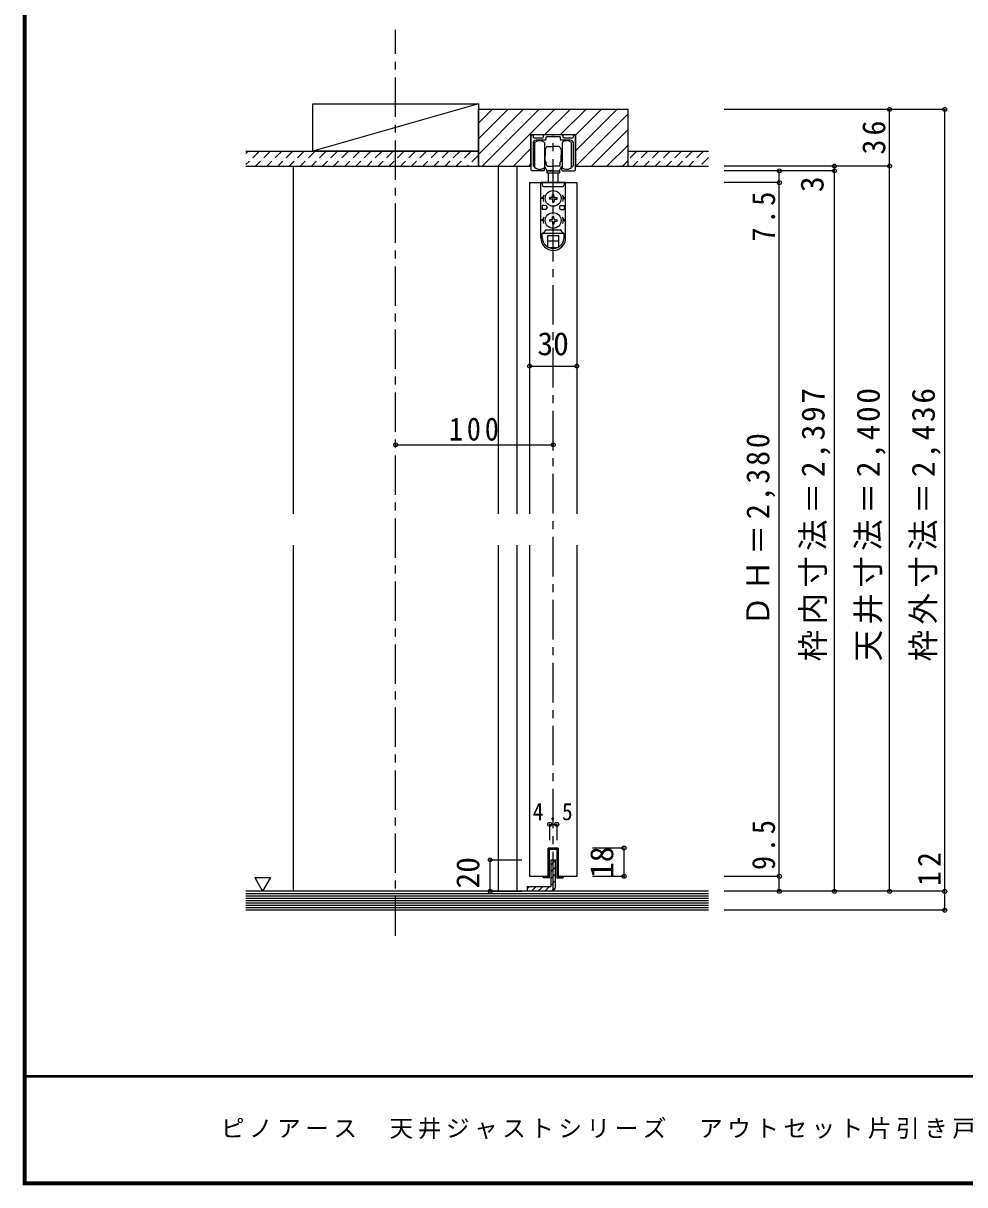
# Model space of a CAD drawing. Units: millimetres at full size, sheet at 1:5. Extents: x -973 to 977, y -718 to 696.
# Drawn here: x -973 to -376, y -701 to 37 of the extents above; entities that cross this region are included whole.
import ezdxf
from ezdxf.enums import TextEntityAlignment as Align

# ---------------------------------------------------------------- set-up
doc = ezdxf.new("R2010")
doc.units = ezdxf.units.MM
doc.header["$LTSCALE"] = 5
doc.header["$PDMODE"] = 32
doc.header["$PDSIZE"] = 2.5
doc.linetypes.add('CHAIN1', pattern=[8, 5, -1, 1, -1])
doc.linetypes.add('DASHED1', pattern=[1.8, 1.2, -0.6])
for name, color, linetype in [('0-1_通り芯', 4, 'CHAIN1'), ('0-2_柱', 7, 'Continuous'), ('0-3_仕上げ', 2, 'Continuous'), ('0-4_枠', 3, 'Continuous'), ('0-6_扉', 6, 'Continuous'), ('0-7_金物', 7, 'Continuous'), ('0-A_文字', 3, 'Continuous'), ('0-B_寸法', 7, 'Continuous'), ('0-C_ハッチ', 4, 'DASHED1'), ('F-1_枠', 6, 'Continuous'), ('F-A_文字', 7, 'Continuous')]:
    doc.layers.add(name, color=color, linetype=linetype)
doc.styles.add('ＭＳ ゴシック', font='')
doc.styles.get('ＭＳ ゴシック').set_extended_font_data('MS Gothic')

msp = doc.modelspace()

# ---------------------------------------------------------------- linework, layer by layer
at = {"layer": '0-1_通り芯'}
for p, q in [((-736.987, -542.697), (-736.987, 32.5)), ((-636.987, -514.5), (-636.987, -34))]:
    msp.add_line(p, q, dxfattribs=at)
at = {"layer": '0-2_柱'}
for p, q in [((-789.487, -44.5), (-789.487, -14.5)), ((-684.487, -14.5), (-684.487, -44.5)), ((-684.487, -44.5), (-789.487, -44.5))]:
    msp.add_line(p, q, dxfattribs=at)
msp.add_lwpolyline([(-789.487, -14.5), (-684.487, -14.5), (-789.487, -44.5)], dxfattribs=at)
at = {"layer": '0-3_仕上げ'}
for p, q in [((-831.987, -44.5), (-684.487, -44.5)), ((-684.487, -44.5), (-684.487, -54)), ((-589.487, -44.5), (-538.487, -44.5)), ((-831.987, -54), (-684.487, -54)), ((-589.487, -54), (-538.487, -54)), ((-538.487, -514.5), (-831.987, -514.5)), ((-538.487, -526.5), (-831.987, -526.5))]:
    msp.add_line(p, q, dxfattribs=at)
at = {"layer": '0-3_仕上げ', "color": 7}
for p, q in [((-538.487, -516), (-831.987, -516)), ((-538.487, -517.5), (-831.987, -517.5)), ((-538.487, -519), (-831.987, -519)), ((-538.487, -520.5), (-831.987, -520.5)), ((-538.487, -522), (-831.987, -522)), ((-538.487, -523.5), (-831.987, -523.5)), ((-538.487, -525), (-831.987, -525))]:
    msp.add_line(p, q, dxfattribs=at)
at = {"layer": '0-4_枠'}
for p, q in [((-684.487, -54), (-684.487, -18)), ((-651.387, -34), (-651.387, -54)), ((-651.387, -34), (-622.587, -34)), ((-622.587, -54), (-622.587, -34)), ((-684.487, -54), (-651.387, -54)), ((-622.587, -54), (-589.487, -54))]:
    msp.add_line(p, q, dxfattribs=at)
at = {"layer": '0-4_枠', "color": 4}
for p, q in [((-801.987, -54), (-801.987, -274.75)), ((-671.987, -54), (-671.987, -274.75)), ((-659.987, -54), (-659.987, -274.75)), ((-801.987, -294.75), (-801.987, -514.5)), ((-671.987, -294.75), (-671.987, -514.5)), ((-659.987, -294.75), (-659.987, -514.5))]:
    msp.add_line(p, q, dxfattribs=at)
at = {"layer": '0-4_枠'}
msp.add_lwpolyline([(-589.487, -54), (-589.487, -18), (-684.487, -18)], dxfattribs=at)
at = {"layer": '0-6_扉'}
for p, q in [((-651.987, -64.5), (-621.987, -64.5)), ((-651.987, -64.5), (-651.987, -274.75)), ((-621.987, -64.5), (-621.987, -274.75)), ((-651.987, -294.75), (-651.987, -505)), ((-621.987, -294.75), (-621.987, -505)), ((-633.737, -487), (-633.737, -505)), ((-640.237, -505), (-651.987, -505)), ((-621.987, -505), (-633.737, -505))]:
    msp.add_line(p, q, dxfattribs=at)
msp.add_lwpolyline([(-633.737, -487), (-640.237, -487), (-640.237, -505)], dxfattribs=at)
at = {"layer": '0-7_金物'}
for p, q in [((-650.987, -56.5), (-650.987, -34.5)), ((-650.487, -34), (-650.287, -34)), ((-649.787, -34.5), (-649.787, -35.5)), ((-649.287, -36), (-643.637, -36)), ((-643.137, -35.5), (-643.137, -34.5)), ((-642.637, -34), (-631.337, -34)), ((-641.637, -35.8), (-641.637, -37.2)), ((-632.337, -37.2), (-632.337, -35.8)), ((-630.837, -34.5), (-630.837, -35.5)), ((-630.337, -36), (-624.687, -36)), ((-624.187, -35.5), (-624.187, -34.5)), ((-623.687, -34), (-623.487, -34)), ((-622.987, -34.5), (-622.987, -56.5)), ((-649.787, -39.5), (-649.787, -53.623)), ((-648.587, -55), (-648.587, -39)), ((-641.937, -37.5), (-647.787, -37.5)), ((-642.587, -39), (-642.587, -47)), ((-642.587, -43), (-642.287, -43)), ((-642.087, -43.2), (-642.287, -43)), ((-642.087, -43), (-642.087, -47)), ((-641.987, -43), (-642.087, -43)), ((-640.487, -41.5), (-636.987, -41.5)), ((-633.487, -41.5), (-636.987, -41.5)), ((-626.187, -37.5), (-632.037, -37.5)), ((-631.987, -43), (-631.887, -43)), ((-631.887, -43), (-631.887, -47)), ((-631.887, -43.2), (-631.687, -43)), ((-631.387, -43), (-631.687, -43)), ((-631.387, -39), (-631.387, -47)), ((-625.387, -55), (-625.387, -39)), ((-624.187, -53.623), (-624.187, -39.5)), ((-642.587, -44.5), (-642.087, -44.5)), ((-642.587, -47), (-642.587, -55)), ((-642.587, -49.5), (-642.087, -49.5)), ((-642.587, -51), (-642.287, -51)), ((-642.287, -44.5), (-642.087, -44.3)), ((-642.087, -49.7), (-642.287, -49.5)), ((-642.087, -50.8), (-642.287, -51)), ((-642.087, -51), (-642.087, -47)), ((-641.987, -51), (-642.087, -51)), ((-641.487, -53), (-641.487, -51.5)), ((-632.487, -53), (-632.487, -51.5)), ((-631.987, -51), (-631.887, -51)), ((-631.687, -44.5), (-631.887, -44.3)), ((-631.387, -44.5), (-631.887, -44.5)), ((-631.887, -51), (-631.887, -47)), ((-631.887, -49.7), (-631.687, -49.5)), ((-631.387, -49.5), (-631.887, -49.5)), ((-631.887, -50.8), (-631.687, -51)), ((-631.387, -51), (-631.687, -51)), ((-631.387, -47), (-631.387, -55)), ((-642.987, -57), (-650.487, -57)), ((-642.487, -56.5), (-642.487, -55.5)), ((-640.987, -57.3), (-640.987, -58.3)), ((-632.987, -57.3), (-640.987, -57.3)), ((-640.987, -58.3), (-632.987, -58.3)), ((-640.487, -54), (-636.987, -54)), ((-636.987, -57), (-640.487, -57)), ((-639.987, -57), (-639.987, -57.3)), ((-639.987, -64.5), (-639.987, -58.3)), ((-633.487, -54), (-636.987, -54)), ((-636.987, -57), (-633.487, -57)), ((-633.987, -57), (-633.987, -57.3)), ((-633.987, -58.3), (-633.987, -64.5)), ((-632.987, -57.3), (-632.987, -58.3)), ((-631.487, -56.5), (-631.487, -55.5)), ((-630.987, -57), (-623.487, -57)), ((-644.887, -99.4), (-644.887, -64.5)), ((-629.087, -64.5), (-644.887, -64.5)), ((-643.887, -64.5), (-643.887, -66)), ((-630.087, -64.5), (-630.087, -66)), ((-629.087, -99.4), (-629.087, -64.5)), ((-642.644, -72.5), (-644.487, -74.5)), ((-642.887, -67), (-631.087, -67)), ((-637.506, -73.98), (-637.473, -72.05)), ((-636.501, -72.05), (-637.473, -72.05)), ((-636.467, -73.98), (-636.501, -72.05)), ((-631.33, -72.5), (-629.487, -74.5)), ((-643.387, -74.5), (-644.487, -74.5)), ((-643.887, -79), (-643.887, -81.5)), ((-641.887, -79), (-643.887, -79)), ((-640.887, -80), (-640.887, -80.5)), ((-637.506, -73.98), (-639.437, -74.014)), ((-639.437, -74.014), (-639.437, -74.986)), ((-637.506, -75.02), (-639.437, -74.986)), ((-637.506, -75.02), (-637.473, -76.95)), ((-637.473, -76.95), (-636.501, -76.95)), ((-636.467, -75.02), (-636.501, -76.95)), ((-636.467, -73.98), (-634.537, -74.014)), ((-636.467, -75.02), (-634.537, -74.986)), ((-634.537, -74.986), (-634.537, -74.014)), ((-633.087, -80), (-633.087, -80.5)), ((-632.087, -79), (-630.087, -79)), ((-630.587, -74.5), (-629.487, -74.5)), ((-630.087, -79), (-630.087, -81.5)), ((-642.644, -86.5), (-644.487, -88.5)), ((-643.387, -88.5), (-644.487, -88.5)), ((-641.887, -81.5), (-643.887, -81.5)), ((-637.506, -87.98), (-639.437, -88.014)), ((-639.437, -88.014), (-639.437, -88.986)), ((-637.506, -87.98), (-637.473, -86.05)), ((-636.501, -86.05), (-637.473, -86.05)), ((-636.467, -87.98), (-636.501, -86.05)), ((-636.467, -87.98), (-634.537, -88.014)), ((-634.537, -88.986), (-634.537, -88.014)), ((-632.087, -81.5), (-630.087, -81.5)), ((-631.33, -86.5), (-629.487, -88.5)), ((-630.587, -88.5), (-629.487, -88.5)), ((-641.387, -94.5), (-632.587, -94.5)), ((-637.506, -89.02), (-639.437, -88.986)), ((-637.506, -89.02), (-637.473, -90.95)), ((-637.473, -90.95), (-636.501, -90.95)), ((-636.467, -89.02), (-636.501, -90.95)), ((-636.467, -89.02), (-634.537, -88.986)), ((-643.887, -99.4), (-643.887, -97)), ((-643.387, -96.5), (-630.587, -96.5)), ((-640.487, -98), (-633.487, -98)), ((-640.487, -105.346), (-640.487, -98)), ((-640.487, -101.5), (-633.487, -101.5)), ((-633.487, -105.346), (-633.487, -98)), ((-630.087, -99.4), (-630.087, -97)), ((-640.015, -105.6), (-633.959, -105.6)), ((-640.237, -487), (-633.737, -487)), ((-634.737, -488), (-639.237, -488)), ((-639.237, -506), (-639.237, -488)), ((-634.737, -488), (-634.737, -506)), ((-633.737, -487), (-633.737, -505)), ((-639.237, -506), (-643.237, -506)), ((-634.737, -506), (-630.737, -506))]:
    msp.add_line(p, q, dxfattribs=at)
at = {"layer": '0-7_金物', "color": 3}
for p, q in [((-638.487, -494.5), (-638.487, -511.5)), ((-638.487, -494.5), (-635.487, -494.5)), ((-635.487, -511.5), (-635.487, -494.5)), ((-653.487, -511.5), (-638.487, -511.5)), ((-653.487, -511.5), (-653.487, -514.5)), ((-638.487, -514.5), (-653.487, -514.5))]:
    msp.add_line(p, q, dxfattribs=at)
at = {"layer": '0-7_金物'}
for points in [[(-632.637, -35.5), (-636.687, -35.5), (-636.987, -35.2), (-637.287, -35.5), (-641.337, -35.5)], [(-643.237, -506), (-643.237, -505), (-640.237, -505), (-640.237, -487)], [(-633.737, -505), (-630.737, -505), (-630.737, -506)]]:
    msp.add_lwpolyline(points, dxfattribs=at)
for centre in [(-636.987, -74.5), (-636.987, -88.5)]:
    msp.add_circle(centre, 5, dxfattribs=at)
for centre, radius, start, end in [((-650.487, -34.5), 0.5, 90, 180), ((-650.287, -34.5), 0.5, 360, 90), ((-649.287, -35.5), 0.5, 180, 270), ((-643.637, -35.5), 0.5, 270, 0), ((-642.637, -34.5), 0.5, 90, 180), ((-641.337, -35.8), 0.3, 90, 180), ((-632.637, -35.8), 0.3, 0, 90), ((-631.337, -34.5), 0.5, 0, 90), ((-630.337, -35.5), 0.5, 180, 270), ((-624.687, -35.5), 0.5, 270, 360), ((-623.687, -34.5), 0.5, 90, 180), ((-623.487, -34.5), 0.5, 0, 90), ((-647.787, -39.5), 2, 90, 180), ((-645.587, -43), 5, 53.1301, 126.8699), ((-641.987, -42.5), 0.5, 270, 0), ((-641.937, -37.2), 0.3, 270, 360), ((-640.487, -42.5), 1, 90, 180), ((-633.487, -42.5), 1, 0, 90), ((-631.987, -42.5), 0.5, 180, 270), ((-632.037, -37.2), 0.3, 180, 270), ((-628.387, -43), 5, 53.1301, 126.8699), ((-626.187, -39.5), 2, 0, 90), ((-641.987, -51.5), 0.5, 0, 90), ((-631.987, -51.5), 0.5, 90, 180), ((-650.487, -56.5), 0.5, 180, 270), ((-649.487, -53.623), 0.3, 180, 213.92311), ((-645.587, -51), 5, 213.92311, 301.89079), ((-645.587, -51), 5, 233.1301, 306.8699), ((-642.987, -56.5), 0.5, 270, 0), ((-642.787, -55.5), 0.3, 360, 121.89079), ((-643.487, -56), 2, 0, 63.25632), ((-640.487, -53), 1, 180, 270), ((-640.487, -56), 1, 180, 270), ((-633.487, -53), 1, 270, 0), ((-633.487, -56), 1, 270, 0), ((-630.487, -56), 2, 116.74368, 180), ((-631.187, -55.5), 0.3, 58.10921, 180), ((-630.987, -56.5), 0.5, 180, 270), ((-628.387, -51), 5, 233.1301, 306.8699), ((-628.387, -51), 5, 238.10921, 326.07689), ((-624.487, -53.623), 0.3, 326.07689, 360), ((-623.487, -56.5), 0.5, 270, 0), ((-642.887, -66), 1, 180, 270), ((-631.087, -66), 1, 270, 0), ((-636.987, -74.5), 6.4, 167.82427, 198.20996), ((-636.987, -74.5), 6.4, 341.79004, 12.17573), ((-641.887, -80), 1, 0, 90), ((-641.887, -80.5), 1, 270, 0), ((-632.087, -80), 1, 90, 180), ((-632.087, -80.5), 1, 180, 270), ((-636.987, -88.5), 6.4, 167.82427, 198.20996), ((-636.987, -88.5), 6.4, 341.79004, 12.17573), ((-643.387, -95.5), 1, 270, 0), ((-641.387, -95.5), 1, 90, 180), ((-632.587, -95.5), 1, 0, 90), ((-630.587, -95.5), 1, 180, 270), ((-636.987, -99.6), 7.9, 180, 0), ((-643.387, -97), 0.5, 90, 180), ((-636.987, -99.4), 6.9, 180, 0), ((-630.587, -97), 0.5, 0, 90)]:
    msp.add_arc(centre, radius, start, end, dxfattribs=at)
at = {"layer": '0-7_金物', "color": 3}
msp.add_arc((-638.487, -511.5), 3, 270, 0, dxfattribs=at)
at = {"layer": '0-A_文字', "color": 7}
msp.add_line((-826.422, -505.686), (-821.422, -514.347), dxfattribs=at)
msp.add_lwpolyline([(-826.422, -505.686), (-816.422, -505.686), (-821.422, -514.347)], dxfattribs=at)
at = {"layer": '0-B_寸法', "color": 4}
for p, q in [((-388.487, -18), (-528.487, -18)), ((-423.487, -54), (-423.487, -18)), ((-388.487, -514.5), (-388.487, -18)), ((-423.487, -54), (-528.487, -54)), ((-458.487, -57), (-528.487, -57)), ((-493.487, -64.5), (-493.487, -57)), ((-458.487, -57), (-458.487, -54)), ((-458.487, -514.5), (-458.487, -57)), ((-423.487, -514.5), (-423.487, -54)), ((-493.487, -64.5), (-528.487, -64.5)), ((-493.487, -505), (-493.487, -64.5)), ((-651.987, -181), (-621.987, -181)), ((-736.987, -231), (-636.987, -231)), ((-639.237, -472), (-634.737, -472)), ((-639.237, -472), (-639.237, -482)), ((-634.737, -472), (-634.737, -482)), ((-591.987, -487), (-611.987, -487)), ((-591.987, -505), (-591.987, -487)), ((-676.987, -514.5), (-676.987, -494.5)), ((-676.987, -494.5), (-656.987, -494.5)), ((-591.987, -505), (-611.987, -505)), ((-493.487, -505), (-528.487, -505)), ((-493.487, -514.5), (-493.487, -505)), ((-676.987, -514.5), (-656.987, -514.5)), ((-388.487, -514.5), (-528.487, -514.5)), ((-388.487, -526.5), (-388.487, -514.5)), ((-388.487, -526.5), (-528.487, -526.5))]:
    msp.add_line(p, q, dxfattribs=at)
at = {"layer": '0-B_寸法'}
for p in [(-423.487, -18), (-388.487, -18), (-493.487, -57), (-458.487, -54), (-458.487, -57), (-423.487, -54), (-493.487, -64.5), (-651.987, -181), (-621.987, -181), (-736.987, -231), (-636.987, -231), (-639.237, -472), (-634.737, -472), (-591.987, -487), (-676.987, -494.5), (-591.987, -505), (-493.487, -505), (-676.987, -514.5), (-493.487, -514.5), (-458.487, -514.5), (-423.487, -514.5), (-388.487, -514.5), (-388.487, -526.5)]:
    msp.add_point(p, dxfattribs=at)
at = {"layer": '0-C_ハッチ', "linetype": 'Continuous'}
for p, q in [((-684.487, -26.745), (-675.742, -18)), ((-684.487, -46.544), (-655.943, -18)), ((-684.487, -36.644), (-665.843, -18)), ((-682.044, -54), (-646.044, -18)), ((-672.144, -54), (-636.144, -18)), ((-642.245, -34), (-626.245, -18)), ((-632.345, -34), (-616.345, -18)), ((-622.587, -44.04), (-596.546, -18)), ((-622.587, -34.141), (-606.446, -18)), ((-622.587, -53.94), (-589.487, -20.84)), ((-612.747, -54), (-589.487, -30.739)), ((-662.245, -54), (-651.387, -43.142)), ((-602.848, -54), (-589.487, -40.639)), ((-592.948, -54), (-589.487, -50.538)), ((-652.345, -54), (-651.387, -53.041)), ((-638.487, -497.982), (-635.487, -494.982)), ((-638.487, -502.225), (-635.487, -499.225)), ((-638.487, -506.468), (-635.487, -503.468)), ((-638.487, -510.71), (-635.487, -507.71)), ((-653.487, -512.982), (-652.004, -511.5)), ((-650.762, -514.5), (-647.762, -511.5)), ((-646.519, -514.5), (-643.519, -511.5)), ((-642.276, -514.5), (-639.276, -511.5)), ((-637.993, -514.459), (-635.527, -511.993))]:
    msp.add_line(p, q, dxfattribs=at)
at = {"layer": '0-C_ハッチ'}
for p, q in [((-830.487, -44.5), (-831.987, -46)), ((-823.416, -44.5), (-831.987, -53.071)), ((-816.345, -44.5), (-825.845, -54)), ((-809.274, -44.5), (-818.774, -54)), ((-802.203, -44.5), (-811.703, -54)), ((-795.132, -44.5), (-804.632, -54)), ((-788.061, -44.5), (-797.561, -54)), ((-780.99, -44.5), (-790.49, -54)), ((-773.919, -44.5), (-783.419, -54)), ((-766.847, -44.5), (-776.347, -54)), ((-759.776, -44.5), (-769.276, -54)), ((-752.705, -44.5), (-762.205, -54)), ((-745.634, -44.5), (-755.134, -54)), ((-738.563, -44.5), (-748.063, -54)), ((-731.492, -44.5), (-740.992, -54)), ((-724.421, -44.5), (-733.921, -54)), ((-717.35, -44.5), (-726.85, -54)), ((-710.279, -44.5), (-719.779, -54)), ((-703.208, -44.5), (-712.708, -54)), ((-696.137, -44.5), (-705.637, -54)), ((-689.066, -44.5), (-698.566, -54)), ((-684.487, -46.992), (-691.495, -54)), ((-583.921, -44.5), (-589.487, -50.066)), ((-576.85, -44.5), (-586.35, -54)), ((-569.779, -44.5), (-579.279, -54)), ((-562.708, -44.5), (-572.208, -54)), ((-555.637, -44.5), (-565.137, -54)), ((-548.566, -44.5), (-558.066, -54)), ((-541.495, -44.5), (-550.995, -54)), ((-538.487, -48.563), (-543.924, -54))]:
    msp.add_line(p, q, dxfattribs=at)
at = {"layer": 'F-1_枠'}
for p, q in [((-973.347, 695.833), (-973.347, -700.833)), ((-972.514, 695.833), (-972.514, -700.833)), ((-971.68, 695.833), (-971.68, -700.833)), ((976.653, -631.667), (-973.347, -631.667)), ((976.653, -632.5), (-973.347, -632.5)), ((976.653, -699.167), (-973.347, -699.167)), ((976.653, -700), (-973.347, -700)), ((976.653, -700.833), (-973.347, -700.833))]:
    msp.add_line(p, q, dxfattribs=at)

# ---------------------------------------------------------------- texts
at = {"layer": '0-B_寸法', "style": 'ＭＳ ゴシック'}
for s, p in [('3', (-460.987, -70.5)), ('20', (-679.487, -512.707)), ('18', (-594.487, -506))]:
    msp.add_text(s, height=14.66, rotation=90, dxfattribs=at).set_placement(p, align=Align.BOTTOM_LEFT)
msp.add_text('30', height=14.66, dxfattribs=at).set_placement((-646.987, -178.5), align=Align.BOTTOM_LEFT)
at = {"layer": '0-B_寸法', "char_height": 14.66, "attachment_point": 7, "rotation": 90, "style": 'ＭＳ ゴシック'}
for s, insert in [('\\T1.27;\\W0.95;36', (-425.987, -46.625)), ('\\T1.27;\\W0.9;7.5', (-495.987, -102)), ('\\T1.17;枠内寸法＝2,397', (-460.987, -368.5)), ('\\T1.17;天井寸法＝2,400', (-425.987, -368.5)), ('\\T1.17;枠外寸法＝2,436', (-390.987, -368.5)), ('\\T1.19;\\W0.95;ＤＨ＝2,380', (-495.987, -346)), ('\\T1.27;\\W0.9;9.5', (-495.987, -501)), ('\\T1.27;\\W0.95;12', (-390.987, -511.125))]:
    msp.add_mtext(s, dxfattribs=dict(at, insert=insert))
at = {"layer": '0-B_寸法', "attachment_point": 7, "style": 'ＭＳ ゴシック'}
for s, insert, char_height in [('\\T1.27;\\W0.9;100', (-703.237, -228.5), 14.66), ('\\T1.38;\\W0.9;4.5', (-649.987, -469.5), 11)]:
    msp.add_mtext(s, dxfattribs=dict(at, insert=insert, char_height=char_height))
at = {"layer": 'F-A_文字', "insert": (-847.938, -673.333), "char_height": 11, "attachment_point": 7, "style": 'ＭＳ ゴシック'}
msp.add_mtext('\\T1.19;ピノアース\u3000天井ジャストシリーズ\u3000アウトセット片引き戸\u3000上吊りタイプ\u3000枠外H2,436\u3000枠外W1,615', dxfattribs=at)

doc.saveas('drawing.dxf')
